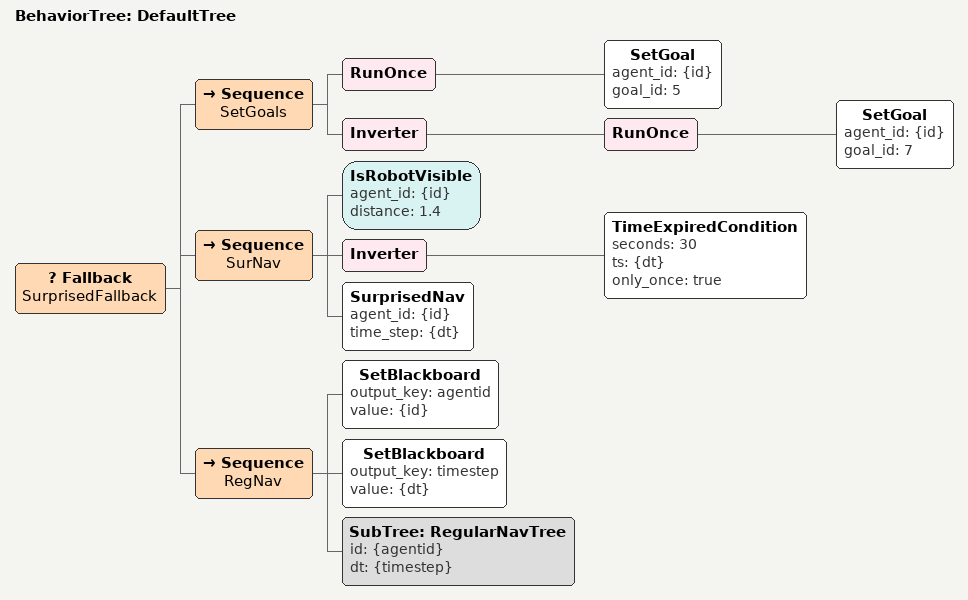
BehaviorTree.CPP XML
<?xml version="1.0" encoding="UTF-8"?>
<root main_tree_to_execute="DefaultTree" BTCPP_format="4">

<include path="BTRegularNav.xml" />

<BehaviorTree ID="DefaultTree">
  <Fallback name="SurprisedFallback">
    <!-- Goal setting Sequence -->
    <Sequence name="SetGoals">
        <RunOnce>
          <SetGoal agent_id="{id}" goal_id="5"/>
        </RunOnce>
        <Inverter>
          <RunOnce>
            <SetGoal agent_id="{id}" goal_id="7"/>
          </RunOnce>
        </Inverter>

    </Sequence>
    <Sequence name="SurNav">
      <IsRobotVisible agent_id="{id}" distance="1.4"/>
      <Inverter>
        <TimeExpiredCondition seconds="30" ts="{dt}" only_once="true"/>
      </Inverter>
      <SurprisedNav agent_id="{id}" time_step="{dt}"/>
    </Sequence>
    <Sequence name="RegNav">
      <SetBlackboard output_key="agentid" value="{id}"/>
      <SetBlackboard output_key="timestep" value="{dt}"/>
      <SubTree ID="RegularNavTree" id="{agentid}" dt="{timestep}"/>
    </Sequence>
  </Fallback>
</BehaviorTree>

</root>
